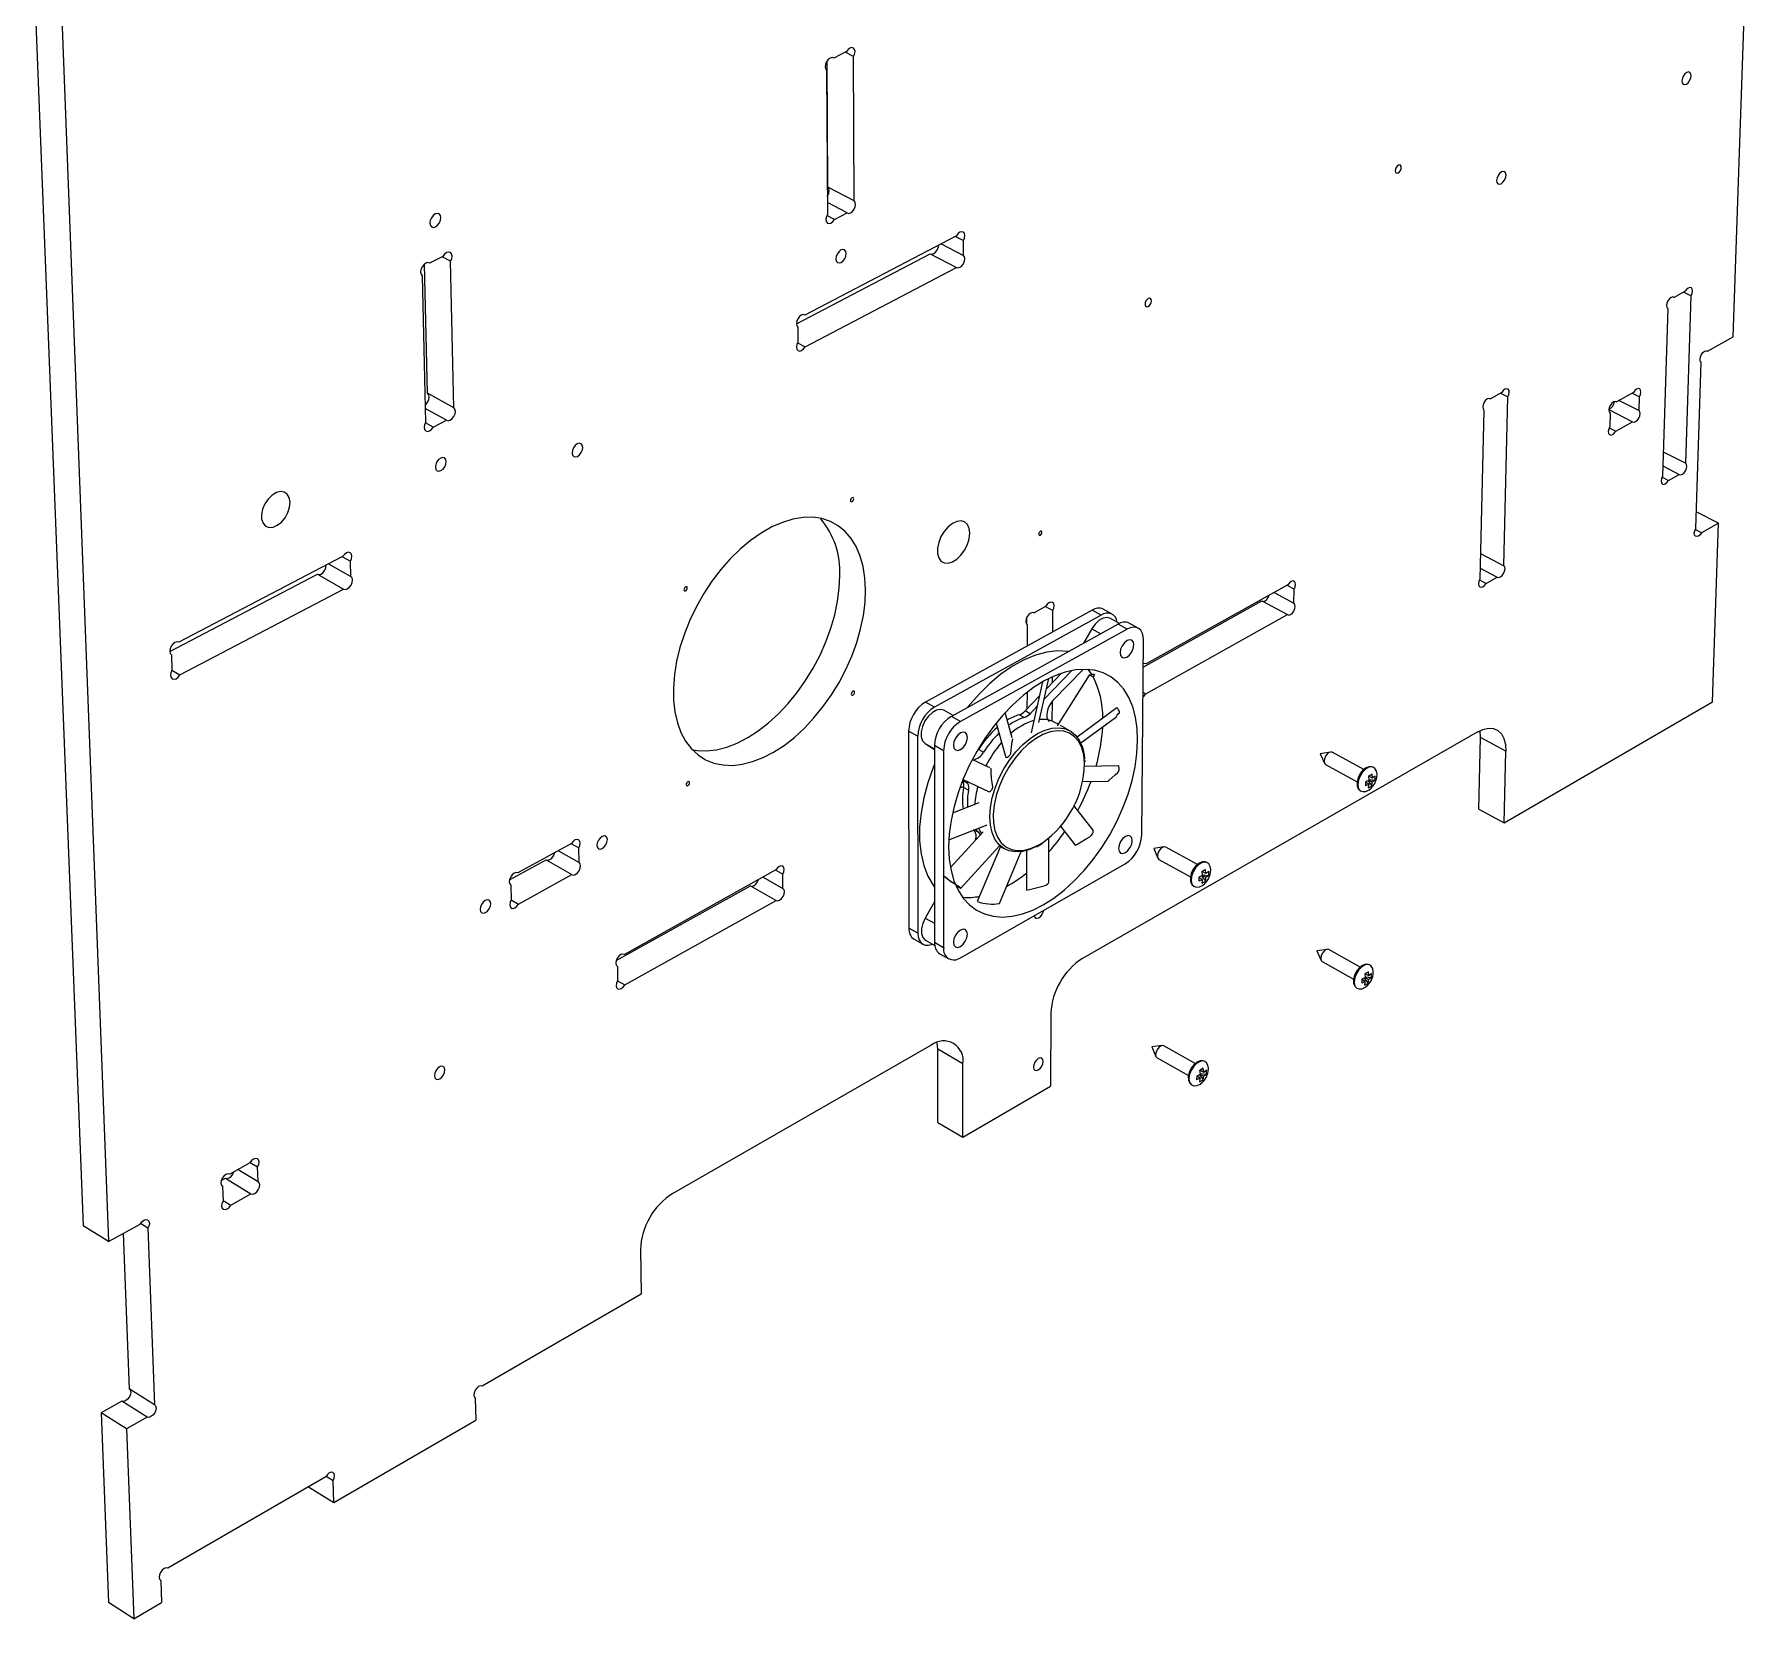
# Model space of a CAD drawing. Extents: x 0 to 153, y 0 to 205.
# Drawn here: x 74 to 136.5, y 90.5 to 148.2 of the extents above; entities that cross this region are included whole.
import ezdxf

# ---------------------------------------------------------------- set-up
doc = ezdxf.new("R2010")
doc.units = 0
doc.layers.get('0').update_dxf_attribs({"linetype": 'CONTINUOUS'})

msp = doc.modelspace()

# ---------------------------------------------------------------- linework, layer by layer
at = {"color": 7, "linetype": 'CONTINUOUS'}
for p, q in [((135.926, 137.2), (136.487, 153.644)), ((74.017, 149.972), (75.792, 104.802)), ((74.996, 149.445), (76.723, 104.224)), ((103.608, 147.59), (103.147, 147.356)), ((103.869, 147.408), (103.561, 147.567)), ((102.888, 146.91), (102.916, 141.651)), ((102.931, 142.657), (102.907, 147.256)), ((103.147, 147.356), (103.124, 147.368)), ((103.891, 142.155), (103.869, 147.408)), ((103.891, 142.155), (102.931, 142.657)), ((103.634, 141.712), (102.914, 142.09)), ((103.176, 141.475), (102.9, 141.62)), ((103.176, 141.475), (103.634, 141.712)), ((107.62, 140.88), (102.096, 137.993)), ((107.063, 140.589), (107.873, 140.166)), ((107.581, 140.86), (107.873, 140.707)), ((107.873, 140.166), (107.873, 140.707)), ((88.906, 140.131), (88.421, 139.885)), ((89.186, 139.95), (88.878, 140.117)), ((89.302, 134.611), (89.186, 139.95)), ((101.785, 137.675), (106.665, 140.228)), ((106.665, 140.228), (107.619, 139.728)), ((88.154, 139.426), (88.277, 134.081)), ((88.343, 135.139), (88.236, 139.851)), ((88.421, 139.885), (88.407, 139.892)), ((102.103, 136.833), (107.619, 139.728)), ((134.172, 138.856), (133.771, 138.635)), ((134.123, 138.829), (134.388, 138.696)), ((134.192, 132.593), (134.388, 138.696)), ((133.536, 138.225), (133.345, 132.116)), ((133.748, 138.647), (133.771, 138.635)), ((101.839, 137.549), (101.843, 137.005)), ((102.08, 138.001), (102.096, 137.993)), ((101.83, 136.979), (102.103, 136.833)), ((134.988, 136.677), (135.926, 137.2)), ((134.556, 130.208), (134.754, 136.269)), ((134.988, 136.677), (134.966, 136.689)), ((89.302, 134.611), (88.343, 135.139)), ((127.058, 134.949), (127.078, 134.939)), ((127.488, 135.166), (127.078, 134.939)), ((127.446, 135.143), (127.712, 135.006)), ((127.562, 128.856), (127.712, 135.006)), ((132.288, 135.174), (131.672, 134.83)), ((132.244, 135.149), (132.506, 135.016)), ((132.491, 134.514), (132.506, 135.016)), ((89.037, 134.156), (88.265, 134.582)), ((126.839, 134.523), (126.695, 128.367)), ((131.394, 134.545), (132.256, 134.104)), ((131.436, 134.42), (131.422, 133.917)), ((131.651, 134.841), (131.672, 134.83)), ((131.767, 134.883), (132.491, 134.514)), ((88.556, 133.906), (88.269, 134.066)), ((88.556, 133.906), (89.037, 134.156)), ((131.404, 133.881), (131.641, 133.76)), ((131.641, 133.76), (132.256, 134.104)), ((133.357, 132.494), (133.958, 132.185)), ((133.373, 133.012), (134.192, 132.593)), ((133.328, 132.081), (133.561, 131.961)), ((133.561, 131.961), (133.958, 132.185)), ((135.386, 130.407), (134.576, 130.825)), ((134.77, 130.056), (134.539, 130.175)), ((135.386, 130.407), (134.77, 130.056)), ((135.167, 123.895), (135.386, 130.407)), ((85.253, 129.188), (79.284, 126.067)), ((84.742, 128.92), (85.55, 128.463)), ((85.243, 129.182), (85.535, 129.017)), ((85.55, 128.463), (85.535, 129.017)), ((126.705, 128.77), (127.326, 128.443)), ((126.717, 129.3), (127.562, 128.856)), ((78.952, 125.733), (84.332, 128.547)), ((84.332, 128.547), (85.285, 128.006)), ((119.693, 128.158), (114.526, 125.28)), ((119.664, 128.142), (119.926, 128.002)), ((126.681, 128.339), (126.919, 128.214)), ((126.919, 128.214), (127.326, 128.443)), ((79.324, 124.878), (85.285, 128.006)), ((114.422, 125.164), (118.745, 127.572)), ((118.745, 127.572), (119.677, 127.073)), ((119.193, 127.88), (119.918, 127.493)), ((119.918, 127.493), (119.926, 128.002)), ((112.561, 127.238), (106.488, 123.888)), ((112.892, 127.058), (106.819, 123.705)), ((110.187, 126.719), (110.188, 126.979)), ((110.436, 127.145), (110.447, 127.138)), ((110.864, 127.368), (110.447, 127.138)), ((110.86, 127.365), (111.128, 127.22)), ((111.125, 126.445), (111.128, 127.22)), ((112.892, 127.058), (112.561, 127.238)), ((113.294, 127.094), (112.964, 127.273)), ((113.562, 126.755), (113.213, 126.943)), ((114.517, 124.189), (119.677, 127.073)), ((113.505, 126.726), (107.432, 123.366)), ((113.837, 126.547), (107.764, 123.182)), ((110.199, 126.709), (110.197, 125.933)), ((112.55, 126.558), (112.245, 126.029)), ((113.837, 126.547), (113.505, 126.726)), ((114.239, 126.583), (113.907, 126.763)), ((79.015, 125.605), (79.034, 125.047)), ((114.37, 119.034), (114.431, 126.16)), ((79.034, 125.046), (79.324, 124.878)), ((110.815, 123.995), (111.822, 125.036)), ((112.236, 125.08), (111.135, 123.941)), ((114.515, 125.287), (114.526, 125.28)), ((110.749, 124.619), (110.341, 122.771)), ((110.626, 123.138), (110.98, 124.743)), ((110.898, 124.371), (111.446, 124.937)), ((111.116, 124.597), (111.117, 124.808)), ((112.454, 124.871), (111.287, 123.027)), ((106.819, 123.705), (106.488, 123.888)), ((110.118, 123.565), (110.634, 124.098)), ((110.191, 124.243), (110.189, 123.638)), ((110.301, 123.464), (110.551, 123.722)), ((111.11, 123.19), (111.113, 123.918)), ((114.414, 124.245), (114.517, 124.189)), ((127.574, 119.485), (135.167, 123.895)), ((107.495, 123.4), (107.154, 123.589)), ((107.764, 123.182), (107.432, 123.366)), ((109.061, 123.12), (109.417, 121.872)), ((109.65, 122.585), (109.389, 123.502)), ((110.086, 123.324), (109.903, 123.425)), ((110.301, 123.464), (110.118, 123.565)), ((111.321, 123.08), (111.198, 123.148)), ((113.468, 123.672), (112.017, 122.613)), ((112.147, 122.398), (113.419, 123.326)), ((106.205, 122.641), (105.875, 122.825)), ((105.875, 122.825), (105.888, 115.652)), ((106.205, 122.641), (106.216, 115.466)), ((111.748, 122.845), (111.404, 123.034)), ((126.594, 122.796), (112.206, 114.541)), ((126.657, 119.981), (126.718, 122.593)), ((127.638, 122.1), (126.718, 122.593)), ((106.473, 122.38), (106.818, 122.164)), ((107.15, 122.116), (106.818, 122.301)), ((106.818, 122.301), (106.823, 115.121)), ((107.15, 122.116), (107.152, 114.934)), ((108.606, 122.058), (108.423, 122.16)), ((120.87, 122.003), (121.026, 121.657)), ((121.246, 122.065), (120.872, 122.006)), ((122.46, 121.43), (121.306, 122.056)), ((127.574, 119.485), (127.638, 122.1)), ((108.832, 121.492), (108.194, 121.79)), ((113.518, 121.567), (112.289, 121.544)), ((112.31, 121.709), (112.306, 121.763)), ((121.066, 121.612), (122.217, 120.986)), ((122.654, 121.043), (122.641, 121.194)), ((122.774, 121.112), (122.761, 121.262)), ((107.856, 121.017), (107.847, 121.04)), ((108.039, 120.915), (107.856, 121.017)), ((107.857, 121.064), (108.816, 120.619)), ((108.057, 120.671), (107.874, 120.773)), ((108.039, 120.915), (108.006, 120.994)), ((112.219, 120.99), (113.151, 121.008)), ((122.651, 120.898), (122.519, 120.839)), ((122.654, 121.043), (122.521, 120.984)), ((122.651, 120.898), (122.521, 120.969)), ((122.61, 121.024), (122.753, 120.833)), ((122.771, 120.967), (122.641, 121.038)), ((122.774, 121.112), (122.642, 121.184)), ((122.652, 121.067), (122.873, 121.042)), ((108.437, 120.213), (107.473, 119.837)), ((112.594, 119.213), (111.9, 120.113)), ((126.657, 119.981), (127.574, 119.485)), ((107.341, 118.872), (108.732, 119.418)), ((111.406, 119.36), (111.943, 118.669)), ((93.59, 118.728), (91.639, 117.659)), ((93.587, 118.726), (93.856, 118.571)), ((108.589, 119.16), (107.401, 117.855)), ((110.601, 118.643), (110.738, 118.727)), ((110.983, 117.34), (110.99, 118.943)), ((91.332, 117.404), (92.671, 118.139)), ((92.671, 118.139), (93.609, 117.598)), ((93.12, 118.47), (93.865, 118.041)), ((93.865, 118.041), (93.856, 118.571)), ((107.776, 117.1), (109.181, 118.646)), ((109.218, 118.621), (108.378, 116.618)), ((109.179, 118.643), (109.369, 118.537)), ((109.185, 116.546), (109.978, 118.438)), ((110.173, 118.48), (110.168, 117.033)), ((110.546, 118.615), (110.569, 118.627)), ((110.569, 118.627), (110.601, 118.643)), ((114.805, 118.55), (114.956, 118.201)), ((115.181, 118.61), (114.806, 118.553)), ((114.997, 118.153), (116.148, 117.515)), ((116.396, 117.962), (115.244, 118.601)), ((91.661, 116.526), (93.609, 117.598)), ((101.038, 117.768), (95.517, 114.693)), ((100.573, 117.509), (101.298, 117.095)), ((101.032, 117.764), (101.294, 117.615)), ((101.298, 117.095), (101.294, 117.615)), ((107.76, 114.569), (113.77, 117.99)), ((116.587, 117.568), (116.452, 117.508)), ((116.585, 117.422), (116.452, 117.496)), ((116.547, 117.55), (116.691, 117.358)), ((116.587, 117.568), (116.573, 117.719)), ((116.71, 117.638), (116.574, 117.714)), ((116.708, 117.492), (116.581, 117.563)), ((116.585, 117.595), (116.813, 117.569)), ((116.71, 117.638), (116.696, 117.79)), ((91.382, 117.213), (91.392, 116.681)), ((95.223, 114.468), (100.115, 117.193)), ((100.115, 117.193), (101.047, 116.66)), ((116.585, 117.422), (116.45, 117.362)), ((91.392, 116.683), (91.661, 116.526)), ((95.534, 113.579), (101.047, 116.66)), ((106.822, 116.612), (106.48, 116.018)), ((106.216, 115.466), (105.888, 115.652)), ((106.073, 115.247), (106.401, 115.061)), ((106.485, 115.211), (106.831, 115.015)), ((107.152, 114.934), (106.823, 115.121)), ((107.008, 114.716), (107.336, 114.529)), ((120.752, 114.819), (120.906, 114.473)), ((121.128, 114.876), (120.754, 114.822)), ((120.945, 114.428), (122.088, 113.792)), ((122.333, 114.23), (121.186, 114.867)), ((95.263, 114.253), (95.271, 113.73)), ((95.271, 113.732), (95.534, 113.579)), ((122.517, 113.701), (122.386, 113.641)), ((122.52, 113.844), (122.389, 113.784)), ((122.517, 113.701), (122.389, 113.773)), ((122.479, 113.825), (122.619, 113.64)), ((122.52, 113.844), (122.508, 113.992)), ((122.639, 113.914), (122.508, 113.986)), ((122.636, 113.771), (122.514, 113.839)), ((122.518, 113.872), (122.737, 113.847)), ((122.639, 113.914), (122.627, 114.061)), ((111.062, 112.55), (111.05, 109.888)), ((106.701, 111.383), (97.284, 105.979)), ((106.935, 111.233), (106.915, 111.467)), ((107.856, 110.703), (106.935, 111.233)), ((106.936, 108.564), (106.935, 111.233)), ((114.739, 111.319), (114.888, 110.969)), ((115.116, 111.374), (114.741, 111.322)), ((116.321, 110.715), (115.176, 111.364)), ((107.855, 108.032), (107.856, 110.703)), ((114.928, 110.923), (116.071, 110.274)), ((116.504, 110.178), (116.37, 110.117)), ((116.506, 110.321), (116.372, 110.26)), ((116.504, 110.178), (116.372, 110.253)), ((116.469, 110.305), (116.609, 110.117)), ((116.506, 110.321), (116.492, 110.47)), ((116.627, 110.392), (116.492, 110.469)), ((116.625, 110.249), (116.501, 110.319)), ((116.503, 110.353), (116.729, 110.327)), ((116.627, 110.392), (116.614, 110.541)), ((107.855, 108.032), (111.05, 109.888)), ((106.936, 108.564), (107.855, 108.032)), ((81.875, 107.094), (81.139, 106.684)), ((81.448, 106.856), (82.171, 106.415)), ((81.884, 107.11), (82.155, 106.945)), ((82.171, 106.415), (82.155, 106.945)), ((80.831, 106.45), (80.98, 106.533)), ((80.867, 106.239), (80.877, 106.233)), ((80.877, 106.233), (80.895, 105.702)), ((80.98, 106.533), (81.91, 105.964)), ((80.894, 105.727), (81.176, 105.554)), ((81.176, 105.554), (81.91, 105.964)), ((76.723, 104.224), (75.792, 104.802)), ((76.723, 104.224), (77.873, 104.865)), ((77.256, 104.522), (77.469, 98.862)), ((78.158, 104.717), (77.886, 104.885)), ((78.158, 104.717), (78.392, 98.28)), ((96.104, 103.933), (96.126, 102.308)), ((96.126, 102.308), (90.338, 98.957)), ((78.392, 98.28), (77.469, 98.862)), ((77.208, 98.412), (76.454, 97.984)), ((78.131, 97.83), (77.208, 98.412)), ((90.074, 98.525), (90.085, 98.519)), ((90.085, 98.519), (90.102, 97.721)), ((77.377, 97.4), (76.454, 97.984)), ((76.454, 97.984), (76.722, 91.072)), ((78.131, 97.83), (77.377, 97.4)), ((84.931, 94.718), (90.102, 97.721)), ((77.377, 97.4), (77.638, 90.482)), ((84.636, 95.656), (78.884, 92.326)), ((84.651, 95.68), (84.908, 95.519)), ((84.014, 95.294), (84.014, 95.296)), ((84.014, 95.294), (84.931, 94.718)), ((84.931, 94.718), (84.908, 95.519)), ((78.606, 91.891), (78.625, 91.879)), ((78.625, 91.879), (78.654, 91.072)), ((77.638, 90.482), (76.722, 91.072)), ((77.638, 90.482), (78.654, 91.072))]:
    msp.add_line(p, q, dxfattribs=at)
at = {"color": 8, "linetype": 'CONTINUOUS'}
for p, q in [((112.55, 126.558), (112.879, 126.38)), ((106.473, 122.38), (106.818, 122.187)), ((108.429, 119.135), (108.256, 119.231)), ((110.62, 118.684), (110.748, 118.762)), ((106.48, 116.018), (106.823, 115.824))]:
    msp.add_line(p, q, dxfattribs=at)
at = {"color": 7, "linetype": 'CONTINUOUS'}
for points in [[(103.869, 147.408), (103.908, 147.5), (103.922, 147.592), (103.907, 147.67), (103.867, 147.722), (103.808, 147.74), (103.737, 147.721), (103.667, 147.669), (103.608, 147.59)], [(103.147, 147.356), (103.087, 147.374), (103.016, 147.355), (102.946, 147.303), (102.886, 147.224), (102.847, 147.132), (102.833, 147.04), (102.848, 146.962), (102.888, 146.91)], [(134.388, 146.71), (134.378, 146.785), (134.344, 146.834), (134.291, 146.851), (134.228, 146.833), (134.164, 146.783), (134.108, 146.707), (134.07, 146.619), (134.054, 146.531), (134.065, 146.456), (134.099, 146.407), (134.151, 146.39), (134.214, 146.408), (134.279, 146.459), (134.334, 146.534), (134.373, 146.622), (134.388, 146.71)], [(123.829, 143.372), (123.821, 143.421), (123.798, 143.453), (123.762, 143.464), (123.72, 143.452), (123.676, 143.418), (123.639, 143.369), (123.614, 143.31), (123.605, 143.252), (123.612, 143.204), (123.636, 143.171), (123.671, 143.16), (123.714, 143.173), (123.757, 143.206), (123.794, 143.256), (123.819, 143.314), (123.829, 143.372)], [(127.643, 143.082), (127.632, 143.157), (127.596, 143.207), (127.542, 143.224), (127.477, 143.205), (127.411, 143.153), (127.355, 143.077), (127.316, 142.988), (127.301, 142.899), (127.312, 142.824), (127.348, 142.774), (127.402, 142.758), (127.467, 142.776), (127.533, 142.828), (127.589, 142.904), (127.628, 142.994), (127.643, 143.082)], [(102.913, 142.316), (102.933, 142.348), (102.972, 142.439), (102.986, 142.53), (102.971, 142.607), (102.931, 142.657)], [(103.634, 141.712), (103.693, 141.695), (103.763, 141.715), (103.833, 141.767), (103.892, 141.846), (103.931, 141.937), (103.945, 142.028), (103.93, 142.105), (103.891, 142.155)], [(88.832, 141.541), (88.814, 141.623), (88.769, 141.677), (88.703, 141.695), (88.626, 141.674), (88.55, 141.617), (88.486, 141.534), (88.444, 141.436), (88.431, 141.339), (88.448, 141.257), (88.493, 141.203), (88.56, 141.185), (88.637, 141.206), (88.713, 141.262), (88.777, 141.346), (88.818, 141.444), (88.832, 141.541)], [(102.916, 141.651), (102.877, 141.56), (102.863, 141.469), (102.878, 141.392), (102.918, 141.341), (102.977, 141.325), (103.047, 141.344), (103.117, 141.397), (103.176, 141.475)], [(107.873, 140.707), (107.912, 140.797), (107.926, 140.887), (107.912, 140.963), (107.873, 141.013), (107.815, 141.029), (107.747, 141.01), (107.678, 140.958), (107.62, 140.88)], [(89.186, 139.95), (89.226, 140.045), (89.239, 140.138), (89.222, 140.217), (89.179, 140.269), (89.115, 140.286), (89.041, 140.266), (88.967, 140.211), (88.906, 140.131)], [(103.6, 140.234), (103.586, 140.313), (103.545, 140.365), (103.483, 140.382), (103.411, 140.362), (103.339, 140.307), (103.278, 140.227), (103.238, 140.132), (103.224, 140.038), (103.238, 139.96), (103.28, 139.908), (103.341, 139.891), (103.413, 139.911), (103.485, 139.966), (103.546, 140.046), (103.587, 140.141), (103.6, 140.234)], [(106.684, 140.218), (106.723, 140.212), (106.792, 140.231), (106.86, 140.283), (106.918, 140.361), (106.957, 140.451), (106.971, 140.54), (106.971, 140.541)], [(107.619, 139.728), (107.678, 139.711), (107.746, 139.731), (107.815, 139.783), (107.873, 139.861), (107.911, 139.951), (107.925, 140.041), (107.912, 140.116), (107.873, 140.166)], [(88.421, 139.885), (88.357, 139.902), (88.282, 139.881), (88.209, 139.826), (88.147, 139.746), (88.107, 139.651), (88.094, 139.557), (88.111, 139.478), (88.154, 139.426)], [(134.388, 138.696), (134.425, 138.78), (134.44, 138.864), (134.43, 138.934), (134.397, 138.981), (134.347, 138.996), (134.286, 138.977), (134.225, 138.928), (134.172, 138.856)], [(114.72, 138.512), (114.712, 138.561), (114.687, 138.593), (114.65, 138.604), (114.606, 138.591), (114.562, 138.557), (114.524, 138.506), (114.498, 138.447), (114.489, 138.388), (114.497, 138.339), (114.522, 138.306), (114.559, 138.296), (114.604, 138.309), (114.648, 138.343), (114.686, 138.394), (114.711, 138.453), (114.72, 138.512)], [(133.771, 138.635), (133.721, 138.65), (133.66, 138.632), (133.598, 138.582), (133.545, 138.51), (133.508, 138.425), (133.494, 138.341), (133.503, 138.271), (133.536, 138.225)], [(102.096, 137.993), (102.036, 138.009), (101.966, 137.989), (101.896, 137.936), (101.837, 137.857), (101.798, 137.766), (101.785, 137.675), (101.799, 137.599), (101.839, 137.549)], [(101.843, 137.005), (101.804, 136.913), (101.791, 136.823), (101.805, 136.747), (101.845, 136.697), (101.905, 136.681), (101.975, 136.701), (102.045, 136.755), (102.103, 136.833)], [(134.754, 136.269), (134.722, 136.315), (134.712, 136.385), (134.727, 136.468), (134.764, 136.552), (134.817, 136.625), (134.878, 136.674), (134.938, 136.692), (134.988, 136.677)], [(88.262, 134.72), (88.29, 134.744), (88.351, 134.824), (88.391, 134.918), (88.403, 135.011), (88.387, 135.088), (88.343, 135.139)], [(127.078, 134.939), (127.025, 134.954), (126.963, 134.935), (126.9, 134.885), (126.846, 134.811), (126.808, 134.725), (126.794, 134.641), (126.805, 134.57), (126.839, 134.523)], [(127.712, 135.006), (127.749, 135.092), (127.764, 135.176), (127.753, 135.247), (127.719, 135.294), (127.667, 135.308), (127.605, 135.289), (127.542, 135.239), (127.488, 135.166)], [(132.506, 135.016), (132.543, 135.1), (132.557, 135.184), (132.547, 135.254), (132.515, 135.3), (132.464, 135.314), (132.403, 135.295), (132.341, 135.246), (132.288, 135.174)], [(89.037, 134.156), (89.101, 134.14), (89.174, 134.161), (89.247, 134.216), (89.308, 134.296), (89.348, 134.39), (89.361, 134.482), (89.345, 134.56), (89.302, 134.611)], [(131.672, 134.83), (131.621, 134.845), (131.56, 134.826), (131.498, 134.776), (131.445, 134.704), (131.408, 134.619), (131.393, 134.535), (131.403, 134.465), (131.436, 134.42)], [(132.256, 134.104), (132.307, 134.089), (132.367, 134.108), (132.429, 134.158), (132.482, 134.23), (132.519, 134.315), (132.533, 134.398), (132.524, 134.468), (132.491, 134.514)], [(88.277, 134.081), (88.237, 133.987), (88.224, 133.894), (88.241, 133.816), (88.284, 133.766), (88.348, 133.75), (88.422, 133.771), (88.495, 133.826), (88.556, 133.906)], [(131.422, 133.917), (131.385, 133.832), (131.371, 133.748), (131.381, 133.678), (131.414, 133.633), (131.465, 133.619), (131.526, 133.638), (131.587, 133.687), (131.641, 133.76)], [(94, 133.17), (93.984, 133.249), (93.941, 133.3), (93.877, 133.317), (93.802, 133.295), (93.728, 133.239), (93.666, 133.157), (93.625, 133.061), (93.612, 132.966), (93.628, 132.887), (93.671, 132.836), (93.735, 132.82), (93.81, 132.841), (93.884, 132.898), (93.946, 132.98), (93.987, 133.075), (94, 133.17)], [(89.028, 132.653), (89.011, 132.733), (88.966, 132.785), (88.901, 132.801), (88.825, 132.779), (88.749, 132.723), (88.686, 132.639), (88.645, 132.543), (88.632, 132.447), (88.649, 132.367), (88.693, 132.315), (88.759, 132.299), (88.835, 132.321), (88.91, 132.378), (88.973, 132.461), (89.015, 132.558), (89.028, 132.653)], [(133.958, 132.185), (134.009, 132.171), (134.069, 132.191), (134.13, 132.24), (134.183, 132.312), (134.219, 132.396), (134.233, 132.478), (134.224, 132.548), (134.192, 132.593)], [(133.345, 132.116), (133.309, 132.032), (133.294, 131.949), (133.304, 131.88), (133.336, 131.835), (133.387, 131.821), (133.447, 131.84), (133.508, 131.889), (133.561, 131.961)], [(83.337, 131.175), (83.309, 131.339), (83.237, 131.464), (83.127, 131.54), (82.99, 131.559), (82.837, 131.52), (82.682, 131.427), (82.538, 131.287), (82.42, 131.112), (82.336, 130.92), (82.295, 130.726), (82.301, 130.547), (82.352, 130.401), (82.444, 130.3), (82.569, 130.252), (82.716, 130.262), (82.872, 130.329), (83.022, 130.448), (83.155, 130.606), (83.257, 130.792), (83.319, 130.987), (83.337, 131.175)], [(103.756, 131.232), (103.76, 131.207), (103.773, 131.191), (103.793, 131.186), (103.816, 131.193), (103.839, 131.211), (103.858, 131.237), (103.871, 131.267), (103.876, 131.296), (103.871, 131.321), (103.858, 131.337), (103.838, 131.342), (103.815, 131.335), (103.792, 131.318), (103.773, 131.292), (103.76, 131.262), (103.756, 131.232)], [(104.309, 127.981), (104.286, 128.42), (104.221, 128.831), (104.116, 129.21), (103.97, 129.551), (103.786, 129.851), (103.566, 130.106), (103.313, 130.313), (103.028, 130.469), (102.717, 130.572), (102.382, 130.621), (102.027, 130.614), (101.658, 130.553), (101.277, 130.437), (100.891, 130.268), (100.503, 130.048), (100.118, 129.779), (99.742, 129.465), (99.379, 129.11), (99.033, 128.717), (98.709, 128.292), (98.411, 127.839), (98.142, 127.366), (97.906, 126.876), (97.705, 126.378), (97.543, 125.875), (97.422, 125.376), (97.341, 124.886), (97.304, 124.411), (97.31, 123.957), (97.358, 123.53), (97.449, 123.134), (97.58, 122.775), (97.751, 122.457), (97.96, 122.184), (98.202, 121.959), (98.476, 121.784), (98.779, 121.662), (99.105, 121.594), (99.452, 121.58), (99.815, 121.621), (100.189, 121.716), (100.571, 121.864), (100.955, 122.063), (101.337, 122.31), (101.713, 122.602), (102.077, 122.937), (102.426, 123.308), (102.755, 123.714), (103.062, 124.147), (103.341, 124.604), (103.589, 125.079), (103.805, 125.566), (103.985, 126.06), (104.126, 126.554), (104.228, 127.043), (104.289, 127.52), (104.309, 127.981)], [(108.103, 130.039), (108.081, 130.216), (108.017, 130.357), (107.916, 130.451), (107.785, 130.49), (107.633, 130.473), (107.473, 130.399), (107.315, 130.275), (107.172, 130.109), (107.055, 129.915), (106.971, 129.705), (106.928, 129.497), (106.928, 129.306), (106.972, 129.145), (107.055, 129.027), (107.173, 128.961), (107.316, 128.95), (107.473, 128.997), (107.633, 129.097), (107.784, 129.243), (107.915, 129.425), (108.017, 129.628), (108.081, 129.838), (108.103, 130.039)], [(110.735, 130.072), (110.73, 130.096), (110.718, 130.112), (110.699, 130.116), (110.677, 130.11), (110.654, 130.092), (110.635, 130.067), (110.623, 130.037), (110.618, 130.008), (110.622, 129.984), (110.635, 129.968), (110.654, 129.963), (110.676, 129.97), (110.698, 129.987), (110.717, 130.013), (110.73, 130.042), (110.735, 130.072)], [(134.77, 130.056), (134.717, 129.985), (134.656, 129.935), (134.596, 129.916), (134.547, 129.929), (134.515, 129.974), (134.505, 130.043), (134.52, 130.125), (134.556, 130.208)], [(85.535, 129.017), (85.575, 129.111), (85.588, 129.204), (85.571, 129.281), (85.527, 129.331), (85.463, 129.346), (85.388, 129.324), (85.315, 129.268), (85.253, 129.188)], [(84.332, 128.547), (84.396, 128.532), (84.47, 128.554), (84.544, 128.609), (84.605, 128.69), (84.645, 128.783), (84.658, 128.876), (84.658, 128.876)], [(127.326, 128.443), (127.378, 128.43), (127.439, 128.449), (127.502, 128.5), (127.556, 128.573), (127.592, 128.658), (127.607, 128.741), (127.596, 128.811), (127.562, 128.856)], [(85.285, 128.006), (85.349, 127.991), (85.423, 128.013), (85.497, 128.069), (85.558, 128.15), (85.598, 128.244), (85.611, 128.336), (85.594, 128.413), (85.55, 128.463)], [(97.81, 128.044), (97.805, 128.069), (97.791, 128.085), (97.771, 128.09), (97.748, 128.083), (97.724, 128.065), (97.705, 128.039), (97.692, 128.009), (97.687, 127.979), (97.692, 127.954), (97.706, 127.938), (97.726, 127.933), (97.749, 127.94), (97.773, 127.958), (97.793, 127.984), (97.806, 128.015), (97.81, 128.044)], [(97.966, 122.159), (98.166, 122.124), (98.513, 122.11), (98.876, 122.151), (99.251, 122.245), (99.633, 122.392), (100.017, 122.59), (100.399, 122.837), (100.774, 123.128), (101.138, 123.461), (101.487, 123.833), (101.816, 124.237), (102.122, 124.67), (102.401, 125.126), (102.649, 125.6), (102.864, 126.086), (103.044, 126.579), (103.185, 127.072), (103.286, 127.561), (103.347, 128.038), (103.366, 128.498)], [(119.926, 128.002), (119.963, 128.089), (119.977, 128.174), (119.966, 128.245), (119.93, 128.29), (119.876, 128.304), (119.813, 128.284), (119.748, 128.233), (119.693, 128.158)], [(126.695, 128.367), (126.658, 128.282), (126.644, 128.198), (126.655, 128.129), (126.689, 128.084), (126.74, 128.07), (126.802, 128.09), (126.865, 128.14), (126.919, 128.214)], [(111.128, 127.22), (111.165, 127.312), (111.177, 127.401), (111.161, 127.474), (111.12, 127.52), (111.06, 127.531), (110.99, 127.506), (110.922, 127.449), (110.864, 127.368)], [(118.759, 127.564), (118.799, 127.558), (118.863, 127.578), (118.927, 127.629), (118.982, 127.704), (119.017, 127.782)], [(119.677, 127.073), (119.731, 127.059), (119.794, 127.08), (119.859, 127.131), (119.914, 127.205), (119.951, 127.292), (119.965, 127.376), (119.953, 127.447), (119.918, 127.493)], [(110.447, 127.138), (110.391, 127.152), (110.324, 127.132), (110.257, 127.079), (110.2, 127.003), (110.162, 126.915), (110.149, 126.828), (110.162, 126.755), (110.199, 126.709)], [(113.213, 126.943), (113.109, 126.972), (112.966, 126.949), (112.816, 126.866), (112.672, 126.731), (112.55, 126.558)], [(114.431, 126.16), (114.42, 126.294), (114.388, 126.41), (114.333, 126.503), (114.26, 126.571), (114.169, 126.61), (114.066, 126.619), (113.954, 126.598), (113.837, 126.547)], [(79.284, 126.067), (79.218, 126.082), (79.142, 126.059), (79.067, 126.003), (79.004, 125.921), (78.964, 125.826), (78.952, 125.733), (78.97, 125.655), (79.015, 125.605)], [(111.702, 125.728), (111.678, 125.732), (111.305, 125.753), (110.911, 125.709), (110.502, 125.6), (110.083, 125.428), (109.66, 125.194), (109.239, 124.903), (108.827, 124.557), (108.429, 124.163), (108.05, 123.725), (108.025, 123.694)], [(114.083, 125.967), (114.065, 126.072), (114.011, 126.139), (113.93, 126.16), (113.833, 126.129), (113.737, 126.052), (113.654, 125.941), (113.599, 125.813), (113.579, 125.687), (113.597, 125.582), (113.651, 125.514), (113.732, 125.494), (113.829, 125.525), (113.925, 125.601), (114.008, 125.712), (114.063, 125.841), (114.083, 125.967)], [(79.034, 125.047), (78.994, 124.952), (78.982, 124.859), (79, 124.782), (79.045, 124.732), (79.111, 124.717), (79.187, 124.74), (79.262, 124.796), (79.324, 124.878)], [(114.221, 122.481), (114.204, 122.924), (114.143, 123.338), (114.041, 123.718), (113.898, 124.059), (113.716, 124.356), (113.497, 124.606), (113.244, 124.806), (112.959, 124.953), (112.647, 125.044), (112.311, 125.08), (111.955, 125.058), (111.584, 124.98), (111.203, 124.845), (110.816, 124.657), (110.428, 124.416), (110.044, 124.126), (109.67, 123.79), (109.309, 123.414), (108.967, 123), (108.648, 122.556), (108.357, 122.086), (108.096, 121.597), (107.869, 121.094), (107.68, 120.585), (107.53, 120.076), (107.422, 119.573), (107.356, 119.083), (107.334, 118.612), (107.356, 118.167), (107.421, 117.752), (107.529, 117.373), (107.679, 117.035), (107.867, 116.742), (108.091, 116.497), (108.35, 116.304), (108.639, 116.165), (108.954, 116.081), (109.292, 116.053), (109.648, 116.083), (110.019, 116.168), (110.398, 116.308), (110.782, 116.501), (111.165, 116.744), (111.544, 117.035), (111.913, 117.37), (112.267, 117.744), (112.603, 118.152), (112.916, 118.591), (113.203, 119.054), (113.459, 119.536), (113.683, 120.031), (113.87, 120.532), (114.019, 121.034), (114.129, 121.53), (114.196, 122.014), (114.221, 122.481)], [(112.546, 124.897), (112.444, 125.05), (112.413, 125.091)], [(114.526, 125.28), (114.471, 125.294), (114.423, 125.282)], [(112.46, 124.868), (112.458, 124.87), (112.456, 124.871), (112.455, 124.873), (112.457, 124.874), (112.471, 124.875), (112.525, 124.874), (112.561, 124.903), (112.613, 124.903), (112.628, 124.898), (112.636, 124.895), (112.642, 124.892), (112.643, 124.892), (112.644, 124.891), (112.644, 124.891), (112.645, 124.891), (112.645, 124.89), (112.645, 124.89), (112.646, 124.89), (112.647, 124.889), (112.648, 124.888), (112.648, 124.885), (112.638, 124.875), (112.628, 124.855), (112.625, 124.822), (112.608, 124.816), (112.574, 124.82), (112.535, 124.832), (112.488, 124.852), (112.474, 124.86), (112.465, 124.865), (112.46, 124.868)], [(103.906, 124.243), (103.901, 124.267), (103.888, 124.283), (103.869, 124.287), (103.846, 124.28), (103.823, 124.262), (103.804, 124.237), (103.791, 124.207), (103.786, 124.178), (103.791, 124.153), (103.804, 124.138), (103.824, 124.133), (103.846, 124.14), (103.869, 124.158), (103.888, 124.184), (103.901, 124.214), (103.906, 124.243)], [(111.135, 123.941), (111.06, 123.851), (110.996, 123.747), (110.948, 123.636), (110.918, 123.523), (110.907, 123.417), (110.917, 123.321), (110.947, 123.242), (110.994, 123.185)], [(114.413, 124.072), (114.461, 124.114), (114.517, 124.189)], [(107.154, 123.589), (107.042, 123.62), (106.896, 123.595), (106.742, 123.51), (106.596, 123.374), (106.472, 123.198), (106.382, 123.002), (106.334, 122.803), (106.334, 122.622), (106.382, 122.476), (106.473, 122.38)], [(113.411, 123.332), (113.411, 123.328), (113.412, 123.327), (113.412, 123.326), (113.412, 123.325), (113.413, 123.325), (113.413, 123.325), (113.413, 123.324), (113.414, 123.324), (113.415, 123.324), (113.42, 123.327), (113.433, 123.342), (113.475, 123.406), (113.516, 123.46), (113.558, 123.501), (113.562, 123.527), (113.549, 123.567), (113.528, 123.604), (113.497, 123.647), (113.487, 123.659), (113.48, 123.667), (113.476, 123.671)], [(107.506, 122.314), (107.525, 122.209), (107.581, 122.141), (107.665, 122.122), (107.763, 122.153), (107.862, 122.231), (107.945, 122.343), (108.001, 122.473), (108.021, 122.6), (108.001, 122.706), (107.946, 122.773), (107.862, 122.793), (107.764, 122.761), (107.665, 122.684), (107.581, 122.571), (107.525, 122.441), (107.506, 122.314)], [(110.502, 118.616), (110.289, 118.519), (110.026, 118.445), (109.776, 118.426), (109.545, 118.463), (109.339, 118.554), (109.163, 118.698), (109.021, 118.892), (108.917, 119.13), (108.854, 119.406), (108.833, 119.715), (108.855, 120.047), (108.92, 120.396), (109.025, 120.752), (109.168, 121.107), (109.346, 121.451), (109.553, 121.776), (109.786, 122.075), (110.038, 122.339), (110.303, 122.561), (110.574, 122.738), (110.845, 122.864), (111.109, 122.936), (111.359, 122.952), (111.589, 122.913), (111.793, 122.818), (111.967, 122.672), (112.107, 122.477), (112.209, 122.238), (112.27, 121.962), (112.285, 121.802)], [(110.94, 122.769), (110.77, 122.701), (110.501, 122.551), (110.235, 122.351), (109.979, 122.108), (109.74, 121.826), (109.524, 121.514), (109.336, 121.179), (109.182, 120.831), (109.066, 120.478), (108.99, 120.129), (108.957, 119.795), (108.967, 119.483), (109.019, 119.208)], [(109.662, 122.544), (109.662, 122.54), (109.66, 122.52), (109.642, 122.435), (109.609, 122.255), (109.604, 122.134), (109.589, 122.006), (109.563, 121.951), (109.521, 121.902), (109.477, 121.873), (109.455, 121.865), (109.432, 121.86), (109.424, 121.861)], [(126.594, 122.796), (126.804, 122.891), (127.004, 122.932), (127.187, 122.918), (127.346, 122.848), (127.475, 122.725), (127.569, 122.555), (127.624, 122.344), (127.638, 122.1)], [(126.718, 122.593), (126.703, 122.837), (126.703, 122.842)], [(121.306, 122.056), (121.256, 122.066), (121.19, 122.044), (121.123, 121.99), (121.066, 121.912), (121.027, 121.823), (121.012, 121.735), (121.024, 121.662), (121.061, 121.615), (121.066, 121.612)], [(106.819, 121.628), (106.767, 121.5), (106.574, 120.945), (106.426, 120.392), (106.327, 119.85), (106.278, 119.325), (106.278, 118.826), (106.329, 118.359), (106.429, 117.93), (106.577, 117.546), (106.771, 117.212), (106.822, 117.143)], [(108.865, 121.475), (108.866, 121.469), (108.868, 121.441), (108.869, 121.328), (108.881, 121.097), (108.907, 120.951), (108.927, 120.8), (108.919, 120.735), (108.895, 120.674), (108.865, 120.637), (108.848, 120.624), (108.829, 120.616), (108.822, 120.616)], [(113.157, 121.027), (113.15, 121.014), (113.149, 121.012), (113.149, 121.01), (113.149, 121.01), (113.149, 121.009), (113.149, 121.009), (113.15, 121.009), (113.15, 121.008), (113.152, 121.009), (113.16, 121.013), (113.189, 121.037), (113.296, 121.141), (113.399, 121.238), (113.502, 121.324), (113.531, 121.37), (113.548, 121.43), (113.548, 121.482), (113.536, 121.537), (113.531, 121.552), (113.526, 121.561), (113.523, 121.565)], [(122.789, 121.513), (122.76, 121.529), (122.652, 121.533), (122.542, 121.492), (122.43, 121.407), (122.33, 121.282), (122.256, 121.136), (122.216, 120.983), (122.219, 120.837), (122.26, 120.728), (122.335, 120.654), (122.349, 120.65)], [(122.813, 121.506), (122.758, 121.527), (122.644, 121.515), (122.521, 121.444), (122.405, 121.324), (122.311, 121.171), (122.254, 121.006), (122.24, 120.85), (122.271, 120.726), (122.343, 120.65), (122.347, 120.648)], [(122.761, 121.262), (122.677, 121.213), (122.641, 121.194)], [(122.862, 120.924), (122.926, 121.085), (122.94, 121.155), (122.944, 121.267), (122.922, 121.373), (122.867, 121.463), (122.806, 121.51)], [(97.771, 120.878), (97.776, 120.854), (97.789, 120.838), (97.809, 120.834), (97.832, 120.841), (97.855, 120.859), (97.875, 120.885), (97.888, 120.915), (97.892, 120.945), (97.887, 120.969), (97.874, 120.985), (97.854, 120.989), (97.831, 120.982), (97.807, 120.964), (97.788, 120.938), (97.775, 120.908), (97.771, 120.878)], [(122.342, 120.65), (122.425, 120.623), (122.539, 120.633), (122.653, 120.686), (122.726, 120.745), (122.796, 120.822), (122.862, 120.924)], [(122.521, 120.984), (122.52, 120.878), (122.519, 120.839)], [(122.633, 120.765), (122.648, 120.857), (122.651, 120.898)], [(122.633, 120.765), (122.722, 120.812), (122.753, 120.833)], [(122.753, 120.833), (122.768, 120.926), (122.771, 120.967)], [(122.873, 121.042), (122.804, 120.988), (122.771, 120.967)], [(122.876, 121.187), (122.807, 121.133), (122.774, 121.112)], [(122.873, 121.042), (122.878, 121.147), (122.876, 121.187)], [(93.856, 118.571), (93.895, 118.662), (93.908, 118.751), (93.892, 118.824), (93.851, 118.871), (93.79, 118.884), (93.719, 118.862), (93.649, 118.807), (93.59, 118.728)], [(94.898, 118.875), (94.882, 118.951), (94.839, 118.999), (94.777, 119.013), (94.704, 118.99), (94.631, 118.933), (94.57, 118.852), (94.53, 118.758), (94.517, 118.666), (94.533, 118.591), (94.575, 118.542), (94.638, 118.529), (94.711, 118.552), (94.783, 118.609), (94.844, 118.69), (94.884, 118.784), (94.898, 118.875)], [(108.429, 119.135), (108.309, 119.252), (108.309, 119.252)], [(108.423, 119.296), (108.472, 119.199), (108.535, 119.101)], [(108.49, 119.052), (108.477, 119.078), (108.429, 119.135)], [(111.957, 118.685), (111.945, 118.673), (111.944, 118.672), (111.943, 118.67), (111.942, 118.669), (111.943, 118.669), (111.943, 118.669), (111.943, 118.668), (111.944, 118.668), (111.946, 118.668), (111.957, 118.673), (111.999, 118.694), (112.161, 118.791), (112.321, 118.887), (112.479, 118.975), (112.533, 119.022), (112.576, 119.083), (112.596, 119.135), (112.601, 119.188), (112.599, 119.202), (112.596, 119.21), (112.594, 119.214)], [(113.525, 118.554), (113.544, 118.451), (113.597, 118.386), (113.678, 118.367), (113.773, 118.399), (113.869, 118.476), (113.951, 118.586), (114.005, 118.713), (114.025, 118.838), (114.007, 118.941), (113.954, 119.006), (113.873, 119.025), (113.778, 118.993), (113.682, 118.916), (113.6, 118.806), (113.545, 118.678), (113.525, 118.554)], [(92.671, 118.139), (92.732, 118.126), (92.803, 118.149), (92.874, 118.204), (92.933, 118.282), (92.971, 118.373), (92.976, 118.392)], [(115.244, 118.601), (115.19, 118.611), (115.123, 118.589), (115.054, 118.534), (114.996, 118.455), (114.957, 118.364), (114.943, 118.276), (114.955, 118.202), (114.993, 118.156), (114.997, 118.153)], [(91.639, 117.659), (91.578, 117.672), (91.506, 117.649), (91.435, 117.593), (91.376, 117.514), (91.337, 117.423), (91.324, 117.334), (91.34, 117.26), (91.382, 117.213)], [(93.609, 117.598), (93.669, 117.585), (93.74, 117.608), (93.811, 117.663), (93.87, 117.741), (93.909, 117.832), (93.922, 117.921), (93.906, 117.994), (93.865, 118.041)], [(101.294, 117.615), (101.332, 117.704), (101.345, 117.791), (101.331, 117.863), (101.292, 117.909), (101.233, 117.922), (101.164, 117.899), (101.096, 117.845), (101.038, 117.768)], [(107.593, 117.237), (107.414, 117.335), (107.218, 117.494), (107.173, 117.535), (107.151, 117.556), (107.141, 117.566), (107.141, 117.567), (107.14, 117.568), (107.14, 117.568), (107.14, 117.569), (107.14, 117.568), (107.141, 117.568), (107.142, 117.568), (107.144, 117.566), (107.154, 117.559), (107.191, 117.528), (107.339, 117.411), (107.494, 117.3), (107.657, 117.197), (107.713, 117.16), (107.756, 117.128), (107.775, 117.11), (107.776, 117.1), (107.772, 117.099), (107.769, 117.099), (107.765, 117.1)], [(116.721, 118.045), (116.685, 118.063), (116.574, 118.061), (116.461, 118.014), (116.347, 117.922), (116.248, 117.793), (116.177, 117.643), (116.142, 117.489), (116.151, 117.342), (116.199, 117.237), (116.271, 117.177)], [(116.755, 118.036), (116.695, 118.058), (116.578, 118.045), (116.451, 117.973), (116.333, 117.851), (116.239, 117.696), (116.181, 117.529), (116.168, 117.373), (116.201, 117.248), (116.275, 117.171), (116.276, 117.171)], [(116.27, 117.174), (116.354, 117.146), (116.47, 117.154), (116.586, 117.207), (116.661, 117.265), (116.732, 117.342), (116.801, 117.445)], [(116.452, 117.508), (116.451, 117.401), (116.45, 117.362)], [(116.696, 117.79), (116.609, 117.739), (116.573, 117.719)], [(116.691, 117.358), (116.705, 117.451), (116.708, 117.492)], [(116.813, 117.569), (116.742, 117.514), (116.708, 117.492)], [(116.814, 117.715), (116.743, 117.66), (116.71, 117.638)], [(116.801, 117.445), (116.867, 117.608), (116.881, 117.678), (116.886, 117.792), (116.864, 117.899), (116.809, 117.991), (116.747, 118.04)], [(116.813, 117.569), (116.817, 117.674), (116.814, 117.715)], [(100.115, 117.193), (100.173, 117.18), (100.242, 117.203), (100.31, 117.257), (100.368, 117.334), (100.403, 117.414)], [(101.047, 116.66), (101.105, 116.648), (101.174, 116.67), (101.242, 116.724), (101.3, 116.802), (101.338, 116.891), (101.351, 116.978), (101.337, 117.049), (101.298, 117.095)], [(110.178, 117.032), (110.184, 117.033), (110.233, 117.042), (110.426, 117.089), (110.618, 117.138), (110.81, 117.186), (110.879, 117.215), (110.938, 117.256), (110.969, 117.292), (110.983, 117.331), (110.983, 117.341), (110.982, 117.348), (110.979, 117.351)], [(116.569, 117.288), (116.583, 117.38), (116.585, 117.422)], [(116.569, 117.288), (116.659, 117.336), (116.691, 117.358)], [(90.647, 116.541), (90.63, 116.617), (90.587, 116.665), (90.523, 116.678), (90.449, 116.655), (90.375, 116.597), (90.314, 116.515), (90.273, 116.421), (90.26, 116.329), (90.277, 116.253), (90.32, 116.204), (90.384, 116.191), (90.458, 116.215), (90.532, 116.273), (90.593, 116.355), (90.634, 116.449), (90.647, 116.541)], [(91.392, 116.681), (91.353, 116.59), (91.34, 116.501), (91.356, 116.428), (91.398, 116.381), (91.459, 116.369), (91.531, 116.392), (91.602, 116.447), (91.661, 116.526)], [(110.447, 116.098), (110.457, 116.064), (110.496, 116.018), (110.553, 116.006), (110.621, 116.029), (110.689, 116.083), (110.747, 116.161), (110.785, 116.251), (110.796, 116.297)], [(106.48, 116.018), (106.39, 115.823), (106.343, 115.627), (106.344, 115.449), (106.391, 115.307), (106.481, 115.214), (106.485, 115.211)], [(108.016, 115.425), (107.996, 115.528), (107.941, 115.593), (107.858, 115.611), (107.76, 115.579), (107.663, 115.5), (107.58, 115.388), (107.524, 115.26), (107.505, 115.134), (107.524, 115.031), (107.58, 114.966), (107.662, 114.948), (107.76, 114.981), (107.858, 115.059), (107.941, 115.171), (107.996, 115.299), (108.016, 115.425)], [(106.216, 115.466), (106.228, 115.334), (106.263, 115.22), (106.319, 115.129), (106.395, 115.064), (106.487, 115.028), (106.592, 115.022), (106.706, 115.047), (106.747, 115.062)], [(95.517, 114.693), (95.457, 114.705), (95.387, 114.682), (95.318, 114.627), (95.259, 114.549), (95.22, 114.459), (95.208, 114.371), (95.223, 114.299), (95.263, 114.253)], [(121.186, 114.867), (121.135, 114.877), (121.069, 114.854), (121.003, 114.8), (120.946, 114.722), (120.907, 114.634), (120.893, 114.547), (120.905, 114.475), (120.941, 114.43), (120.945, 114.428)], [(122.654, 114.312), (122.625, 114.328), (122.519, 114.33), (122.41, 114.29), (122.299, 114.204), (122.199, 114.08), (122.126, 113.936), (122.086, 113.785), (122.088, 113.64), (122.129, 113.533), (122.202, 113.463)], [(122.68, 114.305), (122.624, 114.325), (122.51, 114.312), (122.388, 114.24), (122.273, 114.12), (122.18, 113.968), (122.123, 113.805), (122.109, 113.652), (122.14, 113.53), (122.212, 113.456), (122.212, 113.456)], [(95.271, 113.73), (95.233, 113.64), (95.22, 113.552), (95.235, 113.48), (95.275, 113.434), (95.335, 113.422), (95.406, 113.446), (95.475, 113.5), (95.534, 113.579)], [(122.207, 113.459), (122.289, 113.432), (122.401, 113.44), (122.515, 113.493), (122.588, 113.551), (122.657, 113.626), (122.724, 113.727)], [(122.389, 113.784), (122.387, 113.68), (122.386, 113.641)], [(122.5, 113.57), (122.514, 113.661), (122.517, 113.701)], [(122.627, 114.061), (122.543, 114.012), (122.508, 113.992)], [(122.619, 113.64), (122.633, 113.73), (122.636, 113.771)], [(122.737, 113.847), (122.669, 113.792), (122.636, 113.771)], [(122.74, 113.99), (122.672, 113.935), (122.639, 113.914)], [(122.724, 113.727), (122.788, 113.886), (122.803, 113.956), (122.808, 114.067), (122.787, 114.172), (122.734, 114.262), (122.675, 114.308)], [(122.737, 113.847), (122.742, 113.95), (122.74, 113.99)], [(122.5, 113.57), (122.587, 113.618), (122.619, 113.64)], [(115.176, 111.364), (115.121, 111.375), (115.054, 111.351), (114.987, 111.296), (114.929, 111.218), (114.89, 111.128), (114.876, 111.041), (114.889, 110.969), (114.926, 110.924), (114.928, 110.923)], [(88.981, 110.484), (88.965, 110.559), (88.921, 110.606), (88.857, 110.618), (88.783, 110.594), (88.71, 110.536), (88.648, 110.454), (88.608, 110.36), (88.595, 110.268), (88.612, 110.193), (88.655, 110.146), (88.719, 110.134), (88.793, 110.159), (88.867, 110.217), (88.928, 110.299), (88.968, 110.393), (88.981, 110.484)], [(110.776, 110.789), (110.763, 110.861), (110.725, 110.905), (110.668, 110.917), (110.601, 110.894), (110.533, 110.839), (110.476, 110.761), (110.437, 110.672), (110.423, 110.585), (110.436, 110.514), (110.474, 110.469), (110.532, 110.458), (110.599, 110.481), (110.667, 110.536), (110.724, 110.614), (110.762, 110.703), (110.776, 110.789)], [(116.639, 110.797), (116.603, 110.814), (116.494, 110.811), (116.382, 110.764), (116.268, 110.672), (116.17, 110.543), (116.099, 110.395), (116.064, 110.243), (116.073, 110.098), (116.121, 109.996), (116.188, 109.939), (116.188, 109.939)], [(116.674, 110.787), (116.612, 110.809), (116.496, 110.794), (116.371, 110.721), (116.254, 110.599), (116.16, 110.446), (116.103, 110.281), (116.09, 110.127), (116.122, 110.005), (116.194, 109.932)], [(116.714, 110.201), (116.781, 110.362), (116.796, 110.431), (116.803, 110.544), (116.782, 110.651), (116.728, 110.742), (116.668, 110.79)], [(116.188, 109.936), (116.271, 109.907), (116.385, 109.914), (116.5, 109.966), (116.575, 110.024), (116.646, 110.099), (116.714, 110.201)], [(116.372, 110.26), (116.371, 110.155), (116.37, 110.117)], [(116.487, 110.046), (116.501, 110.137), (116.504, 110.178)], [(116.487, 110.046), (116.577, 110.095), (116.609, 110.117)], [(116.614, 110.541), (116.528, 110.49), (116.492, 110.47)], [(116.609, 110.117), (116.623, 110.208), (116.625, 110.249)], [(116.729, 110.327), (116.659, 110.271), (116.625, 110.249)], [(116.731, 110.471), (116.66, 110.414), (116.627, 110.392)], [(116.729, 110.327), (116.733, 110.43), (116.731, 110.471)], [(82.155, 106.945), (82.194, 107.037), (82.206, 107.126), (82.189, 107.199), (82.145, 107.245), (82.082, 107.256), (82.008, 107.231), (81.935, 107.175), (81.875, 107.094)], [(81.139, 106.684), (81.075, 106.696), (81.001, 106.671), (80.928, 106.614), (80.868, 106.533), (80.828, 106.441), (80.816, 106.352), (80.834, 106.279), (80.877, 106.233)], [(80.98, 106.533), (81.044, 106.522), (81.117, 106.547), (81.19, 106.603), (81.25, 106.684), (81.287, 106.767)], [(81.91, 105.964), (81.974, 105.953), (82.047, 105.978), (82.12, 106.035), (82.18, 106.115), (82.22, 106.207), (82.232, 106.296), (82.215, 106.369), (82.171, 106.415)], [(80.895, 105.702), (80.856, 105.61), (80.844, 105.521), (80.861, 105.448), (80.905, 105.402), (80.968, 105.391), (81.042, 105.416), (81.115, 105.473), (81.176, 105.554)], [(77.873, 104.865), (77.934, 104.946), (78.008, 105.004), (78.083, 105.029), (78.147, 105.018), (78.192, 104.972), (78.209, 104.899), (78.198, 104.809), (78.158, 104.717)], [(77.484, 98.852), (77.513, 98.817), (77.53, 98.746), (77.519, 98.657), (77.48, 98.566), (77.419, 98.485), (77.346, 98.428), (77.272, 98.402), (77.208, 98.412)], [(90.338, 98.957), (90.277, 98.967), (90.207, 98.942), (90.137, 98.886), (90.079, 98.807), (90.04, 98.718), (90.028, 98.632), (90.044, 98.562), (90.085, 98.519)], [(78.392, 98.28), (78.436, 98.236), (78.454, 98.164), (78.442, 98.076), (78.403, 97.984), (78.342, 97.903), (78.269, 97.846), (78.195, 97.82), (78.131, 97.83)], [(84.908, 95.519), (84.947, 95.609), (84.959, 95.696), (84.942, 95.766), (84.9, 95.809), (84.838, 95.818), (84.766, 95.793), (84.695, 95.736), (84.636, 95.656)], [(78.884, 92.326), (78.82, 92.335), (78.747, 92.308), (78.675, 92.251), (78.614, 92.17), (78.576, 92.079), (78.564, 91.992), (78.581, 91.922), (78.625, 91.879)]]:
    msp.add_lwpolyline(points, dxfattribs=at)
at = {"color": 8, "linetype": 'CONTINUOUS'}
for points in [[(112.29, 121.632), (112.289, 121.665), (112.259, 121.962), (112.186, 122.225), (112.073, 122.449), (111.923, 122.625), (111.739, 122.751), (111.526, 122.823), (111.289, 122.839), (111.035, 122.798), (110.94, 122.769)], [(109.019, 119.208), (109.02, 119.202), (109.115, 118.959), (109.249, 118.76), (109.419, 118.61), (109.62, 118.513), (109.846, 118.472), (110.093, 118.487), (110.353, 118.559), (110.62, 118.684)]]:
    msp.add_lwpolyline(points, dxfattribs=at)
at = {"color": 7, "linetype": 'CONTINUOUS'}
for centre, radius, start, end in [((131.266, 134.877), 0.336, 293.41341, 353.31995), ((100.384, 128.652), 2.986, 357.03957, 39.76946), ((112.795, 126.893), 0.416, 66.04964, 124.11778), ((113.114, 126.769), 0.365, 4.92049, 127.48012), ((113.739, 126.383), 0.416, 66.09038, 124.2358), ((109.763, 123.345), 3.189, 359.11187, 27.80003), ((107.181, 122.78), 1.307, 122.01247, 178.03939), ((107.513, 122.596), 1.308, 122.04282, 178.01602), ((108.129, 122.254), 1.312, 122.09913, 177.97265), ((108.463, 122.069), 1.314, 122.12959, 177.94919), ((110.46, 121.602), 1.905, 106.98272, 121.40483), ((110.673, 121.429), 1.983, 107.18698, 125.53326), ((111.058, 121.121), 2.182, 106.50455, 131.81204), ((109.74, 123.909), 0.511, 288.62113, 317.70699), ((109.923, 123.808), 0.511, 288.63991, 317.71737), ((110.758, 122.316), 0.941, 62.13101, 96.52075), ((111.514, 120.226), 3.646, 131.34236, 147.98377), ((111.755, 120.083), 3.717, 134.13222, 147.90558), ((106.654, 123.317), 6.302, 343.73024, 356.94847), ((108.118, 122.316), 0.551, 281.19625, 332.12731), ((112.314, 119.732), 4.06, 138.7157, 153.25912), ((120.873, 122.004), 0.00229, 107.42591, 195.87187), ((108.671, 121.727), 3.62, 305.01233, 358.49962), ((107.789, 120.93), 0.145, 249.2323, 306.43158), ((110.221, 120.331), 2.388, 169.33422, 188.27834), ((107.439, 120.864), 0.445, 348.13089, 20.13992), ((110.577, 120.216), 2.561, 169.76043, 183.68785), ((107.621, 120.762), 0.445, 348.12071, 20.12215), ((111.451, 119.962), 3.169, 164.43496, 176.50894), ((104.824, 123.86), 8.213, 331.44554, 339.59143), ((107.957, 118.991), 0.382, 340.07112, 38.87842), ((105.218, 123.555), 7.716, 318.39382, 325.28359), ((113.06, 119.092), 1.311, 302.7845, 357.43828), ((114.807, 118.551), 0.0023, 106.81455, 195.47046), ((107.085, 121.497), 4.929, 298.624, 308.74123), ((110.343, 121.159), 4.809, 235.24116, 237.57669), ((108.029, 119.073), 2.306, 266.17765, 280.72517), ((108.918, 118.11), 1.587, 250.5039, 279.63762), ((106.31, 115.6), 0.425, 172.93862, 236.16735), ((107.244, 115.068), 0.424, 172.82368, 236.12849), ((107.527, 114.869), 0.38, 170.1784, 307.86006), ((113.561, 112.438), 2.502, 122.8013, 177.4281), ((120.755, 114.82), 0.00227, 106.87266, 195.39728), ((107.149, 110.822), 0.717, 350.44115, 128.62915), ((114.741, 111.32), 0.0023, 106.48677, 194.82361), ((98.629, 103.84), 2.527, 122.16705, 177.90268)]:
    msp.add_arc(centre, radius, start, end, dxfattribs=at)

doc.saveas('drawing.dxf')
